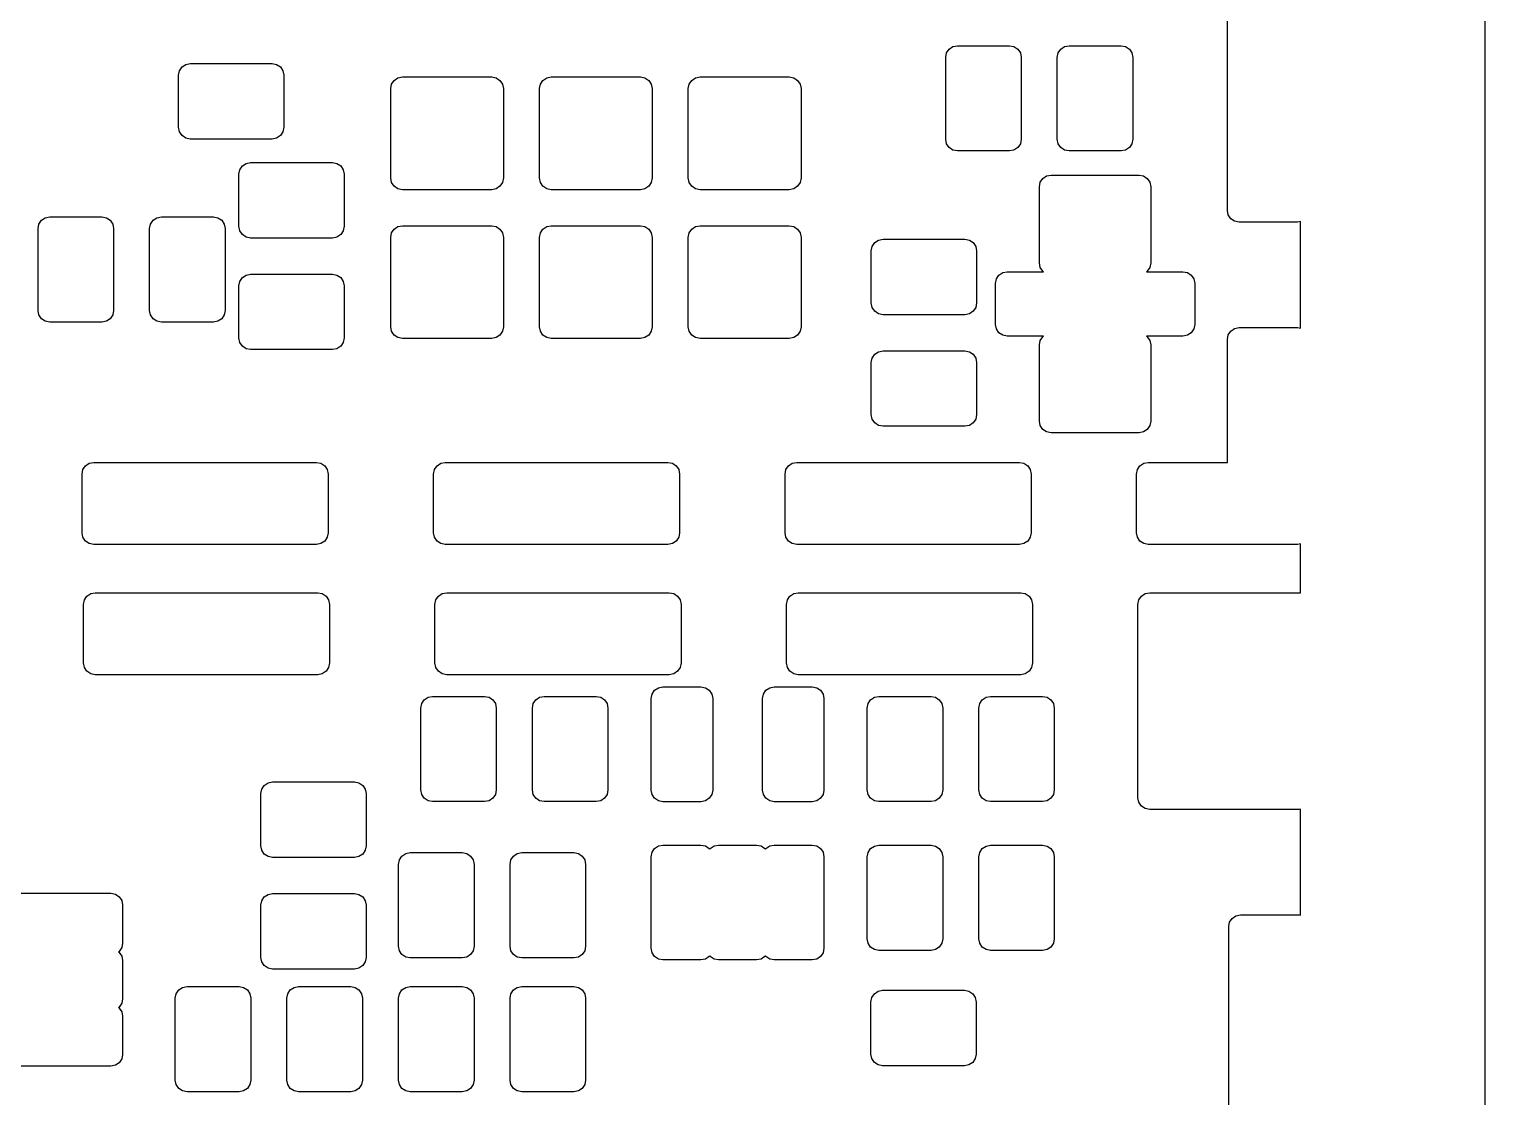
# Model space of a CAD drawing. Extents: x 0 to 2.92, y -0.01 to 4.33.
# Drawn here: x 0.524 to 1.502, y 1.45 to 2.167 of the extents above; entities that cross this region are included whole.
import ezdxf

# ---------------------------------------------------------------- set-up
doc = ezdxf.new("R2010")
doc.units = 0
doc.header["$MEASUREMENT"] = 0
doc.layers.add('BLACK', color=7, linetype='CONTINUOUS')

msp = doc.modelspace()

# ---------------------------------------------------------------- linework, layer by layer
at = {"layer": 'BLACK', "linetype": 'CONTINUOUS'}
for p, q in [((1.50197, 4.33091), (1.50197, -0.009094)), ((1.3289, 2.04555), (1.3289, 2.19516)), ((1.14023, 2.15142), (1.14193, 2.15397)), ((1.14193, 2.15397), (1.14449, 2.15568)), ((1.14449, 2.15568), (1.1475, 2.15628)), ((1.1475, 2.15628), (1.1825, 2.15628)), ((1.1825, 2.15628), (1.18551, 2.15568)), ((1.18551, 2.15568), (1.18807, 2.15397)), ((1.18807, 2.15397), (1.18977, 2.15142)), ((1.21523, 2.15142), (1.21693, 2.15397)), ((1.21693, 2.15397), (1.21949, 2.15568)), ((1.21949, 2.15568), (1.2225, 2.15628)), ((1.2225, 2.15628), (1.2575, 2.15628)), ((1.2575, 2.15628), (1.26051, 2.15568)), ((1.26051, 2.15568), (1.26307, 2.15397)), ((1.26307, 2.15397), (1.26477, 2.15142)), ((0.626381, 2.14199), (0.628936, 2.14369)), ((0.628936, 2.14369), (0.631949, 2.14429)), ((0.631949, 2.14429), (0.686949, 2.14429)), ((0.686949, 2.14429), (0.689962, 2.14369)), ((0.689962, 2.14369), (0.692517, 2.14199)), ((1.13963, 2.14841), (1.14023, 2.15142)), ((1.13963, 2.09341), (1.13963, 2.14841)), ((1.18977, 2.15142), (1.19037, 2.14841)), ((1.19037, 2.14841), (1.19037, 2.09341)), ((1.21463, 2.14841), (1.21523, 2.15142)), ((1.21463, 2.09341), (1.21463, 2.14841)), ((1.26477, 2.15142), (1.26537, 2.14841)), ((1.26537, 2.14841), (1.26537, 2.09341)), ((0.624075, 2.13642), (0.624674, 2.13943)), ((0.624075, 2.10142), (0.624075, 2.13642)), ((0.624674, 2.13943), (0.626381, 2.14199)), ((0.692517, 2.14199), (0.694223, 2.13943)), ((0.694223, 2.13943), (0.694823, 2.13642)), ((0.694823, 2.13642), (0.694823, 2.10142)), ((0.767225, 2.13042), (0.768932, 2.13297)), ((0.768932, 2.13297), (0.771487, 2.13468)), ((0.771487, 2.13468), (0.7745, 2.13528)), ((0.7745, 2.13528), (0.8345, 2.13528)), ((0.8345, 2.13528), (0.837513, 2.13468)), ((0.837513, 2.13468), (0.840068, 2.13297)), ((0.840068, 2.13297), (0.841775, 2.13042)), ((0.867225, 2.13042), (0.868932, 2.13297)), ((0.868932, 2.13297), (0.871487, 2.13468)), ((0.871487, 2.13468), (0.8745, 2.13528)), ((0.8745, 2.13528), (0.9345, 2.13528)), ((0.9345, 2.13528), (0.937513, 2.13468)), ((0.937513, 2.13468), (0.940068, 2.13297)), ((0.940068, 2.13297), (0.941775, 2.13042)), ((0.967225, 2.13042), (0.968932, 2.13297)), ((0.968932, 2.13297), (0.971487, 2.13468)), ((0.971487, 2.13468), (0.9745, 2.13528)), ((0.9745, 2.13528), (1.0345, 2.13528)), ((1.0345, 2.13528), (1.03751, 2.13468)), ((1.03751, 2.13468), (1.04007, 2.13297)), ((1.04007, 2.13297), (1.04177, 2.13042)), ((0.766626, 2.12741), (0.767225, 2.13042)), ((0.766626, 2.06741), (0.766626, 2.12741)), ((0.841775, 2.13042), (0.842374, 2.12741)), ((0.842374, 2.12741), (0.842374, 2.06741)), ((0.866626, 2.12741), (0.867225, 2.13042)), ((0.866626, 2.06741), (0.866626, 2.12741)), ((0.941775, 2.13042), (0.942374, 2.12741)), ((0.942374, 2.12741), (0.942374, 2.06741)), ((0.966626, 2.12741), (0.967225, 2.13042)), ((0.966626, 2.06741), (0.966626, 2.12741)), ((1.04177, 2.13042), (1.04237, 2.12741)), ((1.04237, 2.12741), (1.04237, 2.06741)), ((0.624674, 2.0984), (0.624075, 2.10142)), ((0.626381, 2.09585), (0.624674, 2.0984)), ((0.628936, 2.09414), (0.626381, 2.09585)), ((0.631949, 2.09354), (0.628936, 2.09414)), ((0.689962, 2.09414), (0.686949, 2.09354)), ((0.692517, 2.09585), (0.689962, 2.09414)), ((0.694223, 2.0984), (0.692517, 2.09585)), ((0.694823, 2.10142), (0.694223, 2.0984)), ((0.686949, 2.09354), (0.631949, 2.09354)), ((1.14023, 2.09039), (1.13963, 2.09341)), ((1.14193, 2.08784), (1.14023, 2.09039)), ((1.14449, 2.08613), (1.14193, 2.08784)), ((1.1475, 2.08553), (1.14449, 2.08613)), ((1.1825, 2.08553), (1.1475, 2.08553)), ((1.18551, 2.08613), (1.1825, 2.08553)), ((1.18807, 2.08784), (1.18551, 2.08613)), ((1.18977, 2.09039), (1.18807, 2.08784)), ((1.19037, 2.09341), (1.18977, 2.09039)), ((1.21523, 2.09039), (1.21463, 2.09341)), ((1.21693, 2.08784), (1.21523, 2.09039)), ((1.21949, 2.08613), (1.21693, 2.08784)), ((1.2225, 2.08553), (1.21949, 2.08613)), ((1.2575, 2.08553), (1.2225, 2.08553)), ((1.26051, 2.08613), (1.2575, 2.08553)), ((1.26307, 2.08784), (1.26051, 2.08613)), ((1.26477, 2.09039), (1.26307, 2.08784)), ((1.26537, 2.09341), (1.26477, 2.09039)), ((0.665225, 2.07292), (0.666932, 2.07547)), ((0.666932, 2.07547), (0.669487, 2.07718)), ((0.669487, 2.07718), (0.6725, 2.07778)), ((0.6725, 2.07778), (0.7275, 2.07778)), ((0.7275, 2.07778), (0.730513, 2.07718)), ((0.730513, 2.07718), (0.733068, 2.07547)), ((0.733068, 2.07547), (0.734775, 2.07292)), ((0.664626, 2.06991), (0.665225, 2.07292)), ((0.664626, 2.03491), (0.664626, 2.06991)), ((0.734775, 2.07292), (0.735374, 2.06991)), ((0.735374, 2.06991), (0.735374, 2.03491)), ((0.767225, 2.06439), (0.766626, 2.06741)), ((0.768932, 2.06184), (0.767225, 2.06439)), ((0.841775, 2.06439), (0.840068, 2.06184)), ((0.842374, 2.06741), (0.841775, 2.06439)), ((0.867225, 2.06439), (0.866626, 2.06741)), ((0.868932, 2.06184), (0.867225, 2.06439)), ((0.941775, 2.06439), (0.940068, 2.06184)), ((0.942374, 2.06741), (0.941775, 2.06439)), ((0.967225, 2.06439), (0.966626, 2.06741)), ((0.968932, 2.06184), (0.967225, 2.06439)), ((1.04177, 2.06439), (1.04007, 2.06184)), ((1.04237, 2.06741), (1.04177, 2.06439)), ((1.2026, 2.0615), (1.2032, 2.06451)), ((1.2032, 2.06451), (1.2049, 2.06706)), ((1.2049, 2.06706), (1.20746, 2.06877)), ((1.20746, 2.06877), (1.21047, 2.06937)), ((1.21047, 2.06937), (1.26953, 2.06937)), ((1.26953, 2.06937), (1.27254, 2.06877)), ((1.27254, 2.06877), (1.2751, 2.06706)), ((1.2751, 2.06706), (1.2768, 2.06451)), ((1.2768, 2.06451), (1.2774, 2.0615)), ((0.771487, 2.06013), (0.768932, 2.06184)), ((0.7745, 2.05953), (0.771487, 2.06013)), ((0.8345, 2.05953), (0.7745, 2.05953)), ((0.837513, 2.06013), (0.8345, 2.05953)), ((0.840068, 2.06184), (0.837513, 2.06013)), ((0.871487, 2.06013), (0.868932, 2.06184)), ((0.8745, 2.05953), (0.871487, 2.06013)), ((0.9345, 2.05953), (0.8745, 2.05953)), ((0.937513, 2.06013), (0.9345, 2.05953)), ((0.940068, 2.06184), (0.937513, 2.06013)), ((0.971487, 2.06013), (0.968932, 2.06184)), ((0.9745, 2.05953), (0.971487, 2.06013)), ((1.0345, 2.05953), (0.9745, 2.05953)), ((1.03751, 2.06013), (1.0345, 2.05953)), ((1.04007, 2.06184), (1.03751, 2.06013)), ((1.2026, 2.01031), (1.2026, 2.0615)), ((1.2774, 2.0615), (1.2774, 2.01031)), ((1.3295, 2.04254), (1.3289, 2.04555)), ((0.529626, 2.03341), (0.530225, 2.03642)), ((0.530225, 2.03642), (0.531932, 2.03897)), ((0.531932, 2.03897), (0.534487, 2.04068)), ((0.534487, 2.04068), (0.5375, 2.04128)), ((0.5375, 2.04128), (0.5725, 2.04128)), ((0.5725, 2.04128), (0.575513, 2.04068)), ((0.575513, 2.04068), (0.578068, 2.03897)), ((0.578068, 2.03897), (0.579775, 2.03642)), ((0.579775, 2.03642), (0.580374, 2.03341)), ((0.604626, 2.03341), (0.605225, 2.03642)), ((0.605225, 2.03642), (0.606932, 2.03897)), ((0.606932, 2.03897), (0.609487, 2.04068)), ((0.609487, 2.04068), (0.6125, 2.04128)), ((0.6125, 2.04128), (0.6475, 2.04128)), ((0.6475, 2.04128), (0.650513, 2.04068)), ((0.650513, 2.04068), (0.653068, 2.03897)), ((0.653068, 2.03897), (0.654775, 2.03642)), ((0.654775, 2.03642), (0.655374, 2.03341)), ((0.771487, 2.03468), (0.7745, 2.03528)), ((0.7745, 2.03528), (0.8345, 2.03528)), ((0.8345, 2.03528), (0.837513, 2.03468)), ((0.871487, 2.03468), (0.8745, 2.03528)), ((0.8745, 2.03528), (0.9345, 2.03528)), ((0.9345, 2.03528), (0.937513, 2.03468)), ((0.971487, 2.03468), (0.9745, 2.03528)), ((0.9745, 2.03528), (1.0345, 2.03528)), ((1.0345, 2.03528), (1.03751, 2.03468)), ((1.3312, 2.03998), (1.3295, 2.04254)), ((1.33376, 2.03828), (1.3312, 2.03998)), ((1.33677, 2.03768), (1.33376, 2.03828)), ((1.37614, 2.03768), (1.33677, 2.03768)), ((1.37803, 2.03805), (1.37614, 2.03768)), ((1.37803, 1.96644), (1.37803, 2.03805)), ((0.529626, 1.97841), (0.529626, 2.03341)), ((0.580374, 2.03341), (0.580374, 1.97841)), ((0.604626, 1.97841), (0.604626, 2.03341)), ((0.655374, 2.03341), (0.655374, 1.97841)), ((0.665225, 2.03189), (0.664626, 2.03491)), ((0.666932, 2.02934), (0.665225, 2.03189)), ((0.669487, 2.02763), (0.666932, 2.02934)), ((0.6725, 2.02703), (0.669487, 2.02763)), ((0.7275, 2.02703), (0.6725, 2.02703)), ((0.730513, 2.02763), (0.7275, 2.02703)), ((0.733068, 2.02934), (0.730513, 2.02763)), ((0.734775, 2.03189), (0.733068, 2.02934)), ((0.735374, 2.03491), (0.734775, 2.03189)), ((0.766626, 2.02741), (0.767225, 2.03042)), ((0.766626, 1.96741), (0.766626, 2.02741)), ((0.767225, 2.03042), (0.768932, 2.03297)), ((0.768932, 2.03297), (0.771487, 2.03468)), ((0.837513, 2.03468), (0.840068, 2.03297)), ((0.840068, 2.03297), (0.841775, 2.03042)), ((0.841775, 2.03042), (0.842374, 2.02741)), ((0.842374, 2.02741), (0.842374, 1.96741)), ((0.866626, 2.02741), (0.867225, 2.03042)), ((0.866626, 1.96741), (0.866626, 2.02741)), ((0.867225, 2.03042), (0.868932, 2.03297)), ((0.868932, 2.03297), (0.871487, 2.03468)), ((0.937513, 2.03468), (0.940068, 2.03297)), ((0.940068, 2.03297), (0.941775, 2.03042)), ((0.941775, 2.03042), (0.942374, 2.02741)), ((0.942374, 2.02741), (0.942374, 1.96741)), ((0.966626, 2.02741), (0.967225, 2.03042)), ((0.966626, 1.96741), (0.966626, 2.02741)), ((0.967225, 2.03042), (0.968932, 2.03297)), ((0.968932, 2.03297), (0.971487, 2.03468)), ((1.03751, 2.03468), (1.04007, 2.03297)), ((1.04007, 2.03297), (1.04177, 2.03042)), ((1.04177, 2.03042), (1.04237, 2.02741)), ((1.04237, 2.02741), (1.04237, 1.96741)), ((1.09193, 2.02397), (1.09449, 2.02568)), ((1.09449, 2.02568), (1.0975, 2.02628)), ((1.0975, 2.02628), (1.1525, 2.02628)), ((1.1525, 2.02628), (1.15551, 2.02568)), ((1.15551, 2.02568), (1.15807, 2.02397)), ((1.08963, 2.01841), (1.09023, 2.02142)), ((1.08963, 1.98341), (1.08963, 2.01841)), ((1.09023, 2.02142), (1.09193, 2.02397)), ((1.15807, 2.02397), (1.15977, 2.02142)), ((1.15977, 2.02142), (1.16037, 2.01841)), ((1.16037, 2.01841), (1.16037, 1.98341)), ((1.2032, 2.0073), (1.2026, 2.01031)), ((1.2049, 2.00475), (1.2032, 2.0073)), ((1.2768, 2.0073), (1.2751, 2.00475)), ((1.2774, 2.01031), (1.2768, 2.0073)), ((0.664626, 1.99491), (0.665225, 1.99792)), ((0.665225, 1.99792), (0.666932, 2.00047)), ((0.666932, 2.00047), (0.669487, 2.00218)), ((0.669487, 2.00218), (0.6725, 2.00278)), ((0.6725, 2.00278), (0.7275, 2.00278)), ((0.7275, 2.00278), (0.730513, 2.00218)), ((0.730513, 2.00218), (0.733068, 2.00047)), ((0.733068, 2.00047), (0.734775, 1.99792)), ((0.734775, 1.99792), (0.735374, 1.99491)), ((1.17307, 1.99654), (1.17367, 1.99955)), ((1.17307, 1.96898), (1.17307, 1.99654)), ((1.17367, 1.99955), (1.17538, 2.0021)), ((1.17538, 2.0021), (1.17793, 2.00381)), ((1.17793, 2.00381), (1.18094, 2.00441)), ((1.18094, 2.00441), (1.20541, 2.00441)), ((1.20541, 2.00441), (1.2049, 2.00475)), ((1.2751, 2.00475), (1.27459, 2.00441)), ((1.27459, 2.00441), (1.29906, 2.00441)), ((1.29906, 2.00441), (1.30207, 2.00381)), ((1.30207, 2.00381), (1.30462, 2.0021)), ((1.30462, 2.0021), (1.30633, 1.99955)), ((1.30633, 1.99955), (1.30693, 1.99654)), ((1.30693, 1.99654), (1.30693, 1.96898)), ((0.664626, 1.95991), (0.664626, 1.99491)), ((0.735374, 1.99491), (0.735374, 1.95991)), ((0.530225, 1.97539), (0.529626, 1.97841)), ((0.580374, 1.97841), (0.579775, 1.97539)), ((0.605225, 1.97539), (0.604626, 1.97841)), ((0.655374, 1.97841), (0.654775, 1.97539)), ((1.09023, 1.98039), (1.08963, 1.98341)), ((1.09193, 1.97784), (1.09023, 1.98039)), ((1.09449, 1.97613), (1.09193, 1.97784)), ((1.15807, 1.97784), (1.15551, 1.97613)), ((1.15977, 1.98039), (1.15807, 1.97784)), ((1.16037, 1.98341), (1.15977, 1.98039)), ((0.531932, 1.97284), (0.530225, 1.97539)), ((0.534487, 1.97113), (0.531932, 1.97284)), ((0.5375, 1.97053), (0.534487, 1.97113)), ((0.5725, 1.97053), (0.5375, 1.97053)), ((0.575513, 1.97113), (0.5725, 1.97053)), ((0.578068, 1.97284), (0.575513, 1.97113)), ((0.579775, 1.97539), (0.578068, 1.97284)), ((0.606932, 1.97284), (0.605225, 1.97539)), ((0.609487, 1.97113), (0.606932, 1.97284)), ((0.6125, 1.97053), (0.609487, 1.97113)), ((0.6475, 1.97053), (0.6125, 1.97053)), ((0.650513, 1.97113), (0.6475, 1.97053)), ((0.653068, 1.97284), (0.650513, 1.97113)), ((0.654775, 1.97539), (0.653068, 1.97284)), ((0.767225, 1.96439), (0.766626, 1.96741)), ((0.842374, 1.96741), (0.841775, 1.96439)), ((0.867225, 1.96439), (0.866626, 1.96741)), ((0.942374, 1.96741), (0.941775, 1.96439)), ((0.967225, 1.96439), (0.966626, 1.96741)), ((1.04237, 1.96741), (1.04177, 1.96439)), ((1.0975, 1.97553), (1.09449, 1.97613)), ((1.1525, 1.97553), (1.0975, 1.97553)), ((1.15551, 1.97613), (1.1525, 1.97553)), ((1.17367, 1.96596), (1.17307, 1.96898)), ((1.30693, 1.96898), (1.30633, 1.96596)), ((1.33376, 1.96621), (1.33677, 1.96681)), ((1.33677, 1.96681), (1.37614, 1.96681)), ((1.37614, 1.96681), (1.37803, 1.96644)), ((0.665225, 1.95689), (0.664626, 1.95991)), ((0.666932, 1.95434), (0.665225, 1.95689)), ((0.734775, 1.95689), (0.733068, 1.95434)), ((0.735374, 1.95991), (0.734775, 1.95689)), ((0.768932, 1.96184), (0.767225, 1.96439)), ((0.771487, 1.96013), (0.768932, 1.96184)), ((0.7745, 1.95953), (0.771487, 1.96013)), ((0.8345, 1.95953), (0.7745, 1.95953)), ((0.837513, 1.96013), (0.8345, 1.95953)), ((0.840068, 1.96184), (0.837513, 1.96013)), ((0.841775, 1.96439), (0.840068, 1.96184)), ((0.868932, 1.96184), (0.867225, 1.96439)), ((0.871487, 1.96013), (0.868932, 1.96184)), ((0.8745, 1.95953), (0.871487, 1.96013)), ((0.9345, 1.95953), (0.8745, 1.95953)), ((0.937513, 1.96013), (0.9345, 1.95953)), ((0.940068, 1.96184), (0.937513, 1.96013)), ((0.941775, 1.96439), (0.940068, 1.96184)), ((0.968932, 1.96184), (0.967225, 1.96439)), ((0.971487, 1.96013), (0.968932, 1.96184)), ((0.9745, 1.95953), (0.971487, 1.96013)), ((1.0345, 1.95953), (0.9745, 1.95953)), ((1.03751, 1.96013), (1.0345, 1.95953)), ((1.04007, 1.96184), (1.03751, 1.96013)), ((1.04177, 1.96439), (1.04007, 1.96184)), ((1.17538, 1.96341), (1.17367, 1.96596)), ((1.17793, 1.9617), (1.17538, 1.96341)), ((1.18094, 1.9611), (1.17793, 1.9617)), ((1.20541, 1.9611), (1.18094, 1.9611)), ((1.2026, 1.9552), (1.2032, 1.95821)), ((1.2032, 1.95821), (1.2049, 1.96076)), ((1.2049, 1.96076), (1.20541, 1.9611)), ((1.29906, 1.9611), (1.27459, 1.9611)), ((1.27459, 1.9611), (1.2751, 1.96076)), ((1.2751, 1.96076), (1.2768, 1.95821)), ((1.2768, 1.95821), (1.2774, 1.9552)), ((1.30207, 1.9617), (1.29906, 1.9611)), ((1.30462, 1.96341), (1.30207, 1.9617)), ((1.30633, 1.96596), (1.30462, 1.96341)), ((1.3289, 1.95894), (1.3295, 1.96195)), ((1.3289, 1.87626), (1.3289, 1.95894)), ((1.3295, 1.96195), (1.3312, 1.9645)), ((1.3312, 1.9645), (1.33376, 1.96621)), ((0.669487, 1.95263), (0.666932, 1.95434)), ((0.6725, 1.95203), (0.669487, 1.95263)), ((0.7275, 1.95203), (0.6725, 1.95203)), ((0.730513, 1.95263), (0.7275, 1.95203)), ((0.733068, 1.95434), (0.730513, 1.95263)), ((1.09023, 1.94642), (1.09193, 1.94897)), ((1.09193, 1.94897), (1.09449, 1.95068)), ((1.09449, 1.95068), (1.0975, 1.95128)), ((1.0975, 1.95128), (1.1525, 1.95128)), ((1.1525, 1.95128), (1.15551, 1.95068)), ((1.15551, 1.95068), (1.15807, 1.94897)), ((1.15807, 1.94897), (1.15977, 1.94642)), ((1.2026, 1.90402), (1.2026, 1.9552)), ((1.2774, 1.9552), (1.2774, 1.90402)), ((1.08963, 1.94341), (1.09023, 1.94642)), ((1.08963, 1.90841), (1.08963, 1.94341)), ((1.15977, 1.94642), (1.16037, 1.94341)), ((1.16037, 1.94341), (1.16037, 1.90841)), ((1.09023, 1.90539), (1.08963, 1.90841)), ((1.16037, 1.90841), (1.15977, 1.90539)), ((1.09193, 1.90284), (1.09023, 1.90539)), ((1.09449, 1.90113), (1.09193, 1.90284)), ((1.0975, 1.90053), (1.09449, 1.90113)), ((1.1525, 1.90053), (1.0975, 1.90053)), ((1.15551, 1.90113), (1.1525, 1.90053)), ((1.15807, 1.90284), (1.15551, 1.90113)), ((1.15977, 1.90539), (1.15807, 1.90284)), ((1.2032, 1.901), (1.2026, 1.90402)), ((1.2049, 1.89845), (1.2032, 1.901)), ((1.20746, 1.89674), (1.2049, 1.89845)), ((1.2751, 1.89845), (1.27254, 1.89674)), ((1.2768, 1.901), (1.2751, 1.89845)), ((1.2774, 1.90402), (1.2768, 1.901)), ((1.21047, 1.89614), (1.20746, 1.89674)), ((1.26953, 1.89614), (1.21047, 1.89614)), ((1.27254, 1.89674), (1.26953, 1.89614)), ((0.559213, 1.86839), (0.559812, 1.8714)), ((0.559812, 1.8714), (0.561519, 1.87395)), ((0.561519, 1.87395), (0.564073, 1.87566)), ((0.564073, 1.87566), (0.567087, 1.87626)), ((0.567087, 1.87626), (0.716693, 1.87626)), ((0.716693, 1.87626), (0.719706, 1.87566)), ((0.719706, 1.87566), (0.722261, 1.87395)), ((0.722261, 1.87395), (0.723968, 1.8714)), ((0.723968, 1.8714), (0.724567, 1.86839)), ((0.795433, 1.86839), (0.796032, 1.8714)), ((0.796032, 1.8714), (0.797739, 1.87395)), ((0.797739, 1.87395), (0.800294, 1.87566)), ((0.800294, 1.87566), (0.803307, 1.87626)), ((0.803307, 1.87626), (0.952913, 1.87626)), ((0.952913, 1.87626), (0.955927, 1.87566)), ((0.955927, 1.87566), (0.958481, 1.87395)), ((0.958481, 1.87395), (0.960188, 1.8714)), ((0.960188, 1.8714), (0.960787, 1.86839)), ((1.03165, 1.86839), (1.03225, 1.8714)), ((1.03225, 1.8714), (1.03396, 1.87395)), ((1.03396, 1.87395), (1.03651, 1.87566)), ((1.03651, 1.87566), (1.03953, 1.87626)), ((1.03953, 1.87626), (1.18913, 1.87626)), ((1.18913, 1.87626), (1.19215, 1.87566)), ((1.19215, 1.87566), (1.1947, 1.87395)), ((1.1947, 1.87395), (1.19641, 1.8714)), ((1.19641, 1.8714), (1.19701, 1.86839)), ((1.26787, 1.86839), (1.26847, 1.8714)), ((1.26847, 1.8714), (1.27018, 1.87395)), ((1.27018, 1.87395), (1.27273, 1.87566)), ((1.27273, 1.87566), (1.27575, 1.87626)), ((1.27575, 1.87626), (1.3289, 1.87626)), ((0.559213, 1.82902), (0.559213, 1.86839)), ((0.724567, 1.86839), (0.724567, 1.82902)), ((0.795433, 1.82902), (0.795433, 1.86839)), ((0.960787, 1.86839), (0.960787, 1.82902)), ((1.03165, 1.82902), (1.03165, 1.86839)), ((1.19701, 1.86839), (1.19701, 1.82902)), ((1.26787, 1.82902), (1.26787, 1.86839)), ((0.559812, 1.826), (0.559213, 1.82902)), ((0.561519, 1.82345), (0.559812, 1.826)), ((0.564073, 1.82174), (0.561519, 1.82345)), ((0.567087, 1.82114), (0.564073, 1.82174)), ((0.716693, 1.82114), (0.567087, 1.82114)), ((0.719706, 1.82174), (0.716693, 1.82114)), ((0.722261, 1.82345), (0.719706, 1.82174)), ((0.723968, 1.826), (0.722261, 1.82345)), ((0.724567, 1.82902), (0.723968, 1.826)), ((0.796032, 1.826), (0.795433, 1.82902)), ((0.797739, 1.82345), (0.796032, 1.826)), ((0.800294, 1.82174), (0.797739, 1.82345)), ((0.803307, 1.82114), (0.800294, 1.82174)), ((0.952913, 1.82114), (0.803307, 1.82114)), ((0.955927, 1.82174), (0.952913, 1.82114)), ((0.958481, 1.82345), (0.955927, 1.82174)), ((0.960188, 1.826), (0.958481, 1.82345)), ((0.960787, 1.82902), (0.960188, 1.826)), ((1.03225, 1.826), (1.03165, 1.82902)), ((1.03396, 1.82345), (1.03225, 1.826)), ((1.03651, 1.82174), (1.03396, 1.82345)), ((1.03953, 1.82114), (1.03651, 1.82174)), ((1.18913, 1.82114), (1.03953, 1.82114)), ((1.19215, 1.82174), (1.18913, 1.82114)), ((1.1947, 1.82345), (1.19215, 1.82174)), ((1.19641, 1.826), (1.1947, 1.82345)), ((1.19701, 1.82902), (1.19641, 1.826)), ((1.26847, 1.826), (1.26787, 1.82902)), ((1.27018, 1.82345), (1.26847, 1.826)), ((1.27273, 1.82174), (1.27018, 1.82345)), ((1.27575, 1.82114), (1.27273, 1.82174)), ((1.37614, 1.82114), (1.27575, 1.82114)), ((1.37803, 1.82152), (1.37614, 1.82114)), ((1.37803, 1.78855), (1.37803, 1.82152)), ((0.560157, 1.78087), (0.560757, 1.78388)), ((0.560157, 1.7415), (0.560157, 1.78087)), ((0.560757, 1.78388), (0.562464, 1.78643)), ((0.562464, 1.78643), (0.565018, 1.78814)), ((0.565018, 1.78814), (0.568031, 1.78874)), ((0.568031, 1.78874), (0.717638, 1.78874)), ((0.717638, 1.78874), (0.720651, 1.78814)), ((0.720651, 1.78814), (0.723206, 1.78643)), ((0.723206, 1.78643), (0.724912, 1.78388)), ((0.724912, 1.78388), (0.725512, 1.78087)), ((0.725512, 1.78087), (0.725512, 1.7415)), ((0.796378, 1.78087), (0.796977, 1.78388)), ((0.796378, 1.7415), (0.796378, 1.78087)), ((0.796977, 1.78388), (0.798684, 1.78643)), ((0.798684, 1.78643), (0.801239, 1.78814)), ((0.801239, 1.78814), (0.804252, 1.78874)), ((0.804252, 1.78874), (0.953858, 1.78874)), ((0.953858, 1.78874), (0.956872, 1.78814)), ((0.956872, 1.78814), (0.959426, 1.78643)), ((0.959426, 1.78643), (0.961133, 1.78388)), ((0.961133, 1.78388), (0.961732, 1.78087)), ((0.961732, 1.78087), (0.961732, 1.7415)), ((1.0326, 1.78087), (1.0332, 1.78388)), ((1.0326, 1.7415), (1.0326, 1.78087)), ((1.0332, 1.78388), (1.0349, 1.78643)), ((1.0349, 1.78643), (1.03746, 1.78814)), ((1.03746, 1.78814), (1.04047, 1.78874)), ((1.04047, 1.78874), (1.19008, 1.78874)), ((1.19008, 1.78874), (1.19309, 1.78814)), ((1.19309, 1.78814), (1.19565, 1.78643)), ((1.19565, 1.78643), (1.19735, 1.78388)), ((1.19735, 1.78388), (1.19795, 1.78087)), ((1.19795, 1.78087), (1.19795, 1.7415)), ((1.26882, 1.78087), (1.26942, 1.78388)), ((1.26882, 1.65094), (1.26882, 1.78087)), ((1.26942, 1.78388), (1.27113, 1.78643)), ((1.27113, 1.78643), (1.27368, 1.78814)), ((1.27368, 1.78814), (1.27669, 1.78874)), ((1.27669, 1.78874), (1.37709, 1.78874)), ((1.37709, 1.78874), (1.37803, 1.78855)), ((0.560757, 1.73848), (0.560157, 1.7415)), ((0.725512, 1.7415), (0.724912, 1.73848)), ((0.796977, 1.73848), (0.796378, 1.7415)), ((0.961732, 1.7415), (0.961133, 1.73848)), ((1.0332, 1.73848), (1.0326, 1.7415)), ((1.19795, 1.7415), (1.19735, 1.73848)), ((0.562464, 1.73593), (0.560757, 1.73848)), ((0.565018, 1.73422), (0.562464, 1.73593)), ((0.568031, 1.73362), (0.565018, 1.73422)), ((0.717638, 1.73362), (0.568031, 1.73362)), ((0.720651, 1.73422), (0.717638, 1.73362)), ((0.723206, 1.73593), (0.720651, 1.73422)), ((0.724912, 1.73848), (0.723206, 1.73593)), ((0.798684, 1.73593), (0.796977, 1.73848)), ((0.801239, 1.73422), (0.798684, 1.73593)), ((0.804252, 1.73362), (0.801239, 1.73422)), ((0.953858, 1.73362), (0.804252, 1.73362)), ((0.956872, 1.73422), (0.953858, 1.73362)), ((0.959426, 1.73593), (0.956872, 1.73422)), ((0.961133, 1.73848), (0.959426, 1.73593)), ((1.0349, 1.73593), (1.0332, 1.73848)), ((1.03746, 1.73422), (1.0349, 1.73593)), ((1.04047, 1.73362), (1.03746, 1.73422)), ((1.19008, 1.73362), (1.04047, 1.73362)), ((1.19309, 1.73422), (1.19008, 1.73362)), ((1.19565, 1.73593), (1.19309, 1.73422)), ((1.19735, 1.73848), (1.19565, 1.73593)), ((0.942265, 1.72058), (0.943972, 1.72313)), ((0.943972, 1.72313), (0.946526, 1.72484)), ((0.946526, 1.72484), (0.949539, 1.72544)), ((0.949539, 1.72544), (0.97513, 1.72544)), ((0.97513, 1.72544), (0.978143, 1.72484)), ((0.978143, 1.72484), (0.980698, 1.72313)), ((0.980698, 1.72313), (0.982405, 1.72058)), ((1.01707, 1.72058), (1.01877, 1.72313)), ((1.01877, 1.72313), (1.02133, 1.72484)), ((1.02133, 1.72484), (1.02434, 1.72544)), ((1.02434, 1.72544), (1.04993, 1.72544)), ((1.04993, 1.72544), (1.05295, 1.72484)), ((1.05295, 1.72484), (1.0555, 1.72313)), ((1.0555, 1.72313), (1.05721, 1.72058)), ((0.786862, 1.7112), (0.787462, 1.71422)), ((0.787462, 1.71422), (0.789168, 1.71677)), ((0.789168, 1.71677), (0.791723, 1.71848)), ((0.791723, 1.71848), (0.794736, 1.71908)), ((0.794736, 1.71908), (0.829736, 1.71908)), ((0.829736, 1.71908), (0.832749, 1.71848)), ((0.832749, 1.71848), (0.835304, 1.71677)), ((0.835304, 1.71677), (0.837011, 1.71422)), ((0.837011, 1.71422), (0.83761, 1.7112)), ((0.861862, 1.7112), (0.862462, 1.71422)), ((0.862462, 1.71422), (0.864168, 1.71677)), ((0.864168, 1.71677), (0.866723, 1.71848)), ((0.866723, 1.71848), (0.869736, 1.71908)), ((0.869736, 1.71908), (0.904736, 1.71908)), ((0.904736, 1.71908), (0.907749, 1.71848)), ((0.907749, 1.71848), (0.910304, 1.71677)), ((0.910304, 1.71677), (0.912011, 1.71422)), ((0.912011, 1.71422), (0.91261, 1.7112)), ((0.941665, 1.71756), (0.942265, 1.72058)), ((0.941665, 1.65615), (0.941665, 1.71756)), ((0.982405, 1.72058), (0.983004, 1.71756)), ((0.983004, 1.71756), (0.983004, 1.65615)), ((1.01647, 1.71756), (1.01707, 1.72058)), ((1.01647, 1.65615), (1.01647, 1.71756)), ((1.05721, 1.72058), (1.05781, 1.71756)), ((1.05781, 1.71756), (1.05781, 1.65615)), ((1.08686, 1.7112), (1.08746, 1.71422)), ((1.08746, 1.71422), (1.08917, 1.71677)), ((1.08917, 1.71677), (1.09172, 1.71848)), ((1.09172, 1.71848), (1.09474, 1.71908)), ((1.09474, 1.71908), (1.12974, 1.71908)), ((1.12974, 1.71908), (1.13275, 1.71848)), ((1.13275, 1.71848), (1.1353, 1.71677)), ((1.1353, 1.71677), (1.13701, 1.71422)), ((1.13701, 1.71422), (1.13761, 1.7112)), ((1.16186, 1.7112), (1.16246, 1.71422)), ((1.16246, 1.71422), (1.16417, 1.71677)), ((1.16417, 1.71677), (1.16672, 1.71848)), ((1.16672, 1.71848), (1.16974, 1.71908)), ((1.16974, 1.71908), (1.20474, 1.71908)), ((1.20474, 1.71908), (1.20775, 1.71848)), ((1.20775, 1.71848), (1.2103, 1.71677)), ((1.2103, 1.71677), (1.21201, 1.71422)), ((1.21201, 1.71422), (1.21261, 1.7112)), ((0.786862, 1.6562), (0.786862, 1.7112)), ((0.83761, 1.7112), (0.83761, 1.6562)), ((0.861862, 1.6562), (0.861862, 1.7112)), ((0.91261, 1.7112), (0.91261, 1.6562)), ((1.08686, 1.6562), (1.08686, 1.7112)), ((1.13761, 1.7112), (1.13761, 1.6562)), ((1.16186, 1.6562), (1.16186, 1.7112)), ((1.21261, 1.7112), (1.21261, 1.6562)), ((0.679362, 1.6537), (0.679962, 1.65672)), ((0.679362, 1.6187), (0.679362, 1.6537)), ((0.679962, 1.65672), (0.681668, 1.65927)), ((0.681668, 1.65927), (0.684223, 1.66098)), ((0.684223, 1.66098), (0.687236, 1.66158)), ((0.687236, 1.66158), (0.742236, 1.66158)), ((0.742236, 1.66158), (0.745249, 1.66098)), ((0.745249, 1.66098), (0.747804, 1.65927)), ((0.747804, 1.65927), (0.749511, 1.65672)), ((0.749511, 1.65672), (0.75011, 1.6537)), ((0.75011, 1.6537), (0.75011, 1.6187)), ((0.787462, 1.65319), (0.786862, 1.6562)), ((0.83761, 1.6562), (0.837011, 1.65319)), ((0.862462, 1.65319), (0.861862, 1.6562)), ((0.91261, 1.6562), (0.912011, 1.65319)), ((0.942265, 1.65313), (0.941665, 1.65615)), ((0.983004, 1.65615), (0.982405, 1.65313)), ((1.01707, 1.65313), (1.01647, 1.65615)), ((1.05781, 1.65615), (1.05721, 1.65313)), ((1.08746, 1.65319), (1.08686, 1.6562)), ((1.13761, 1.6562), (1.13701, 1.65319)), ((1.16246, 1.65319), (1.16186, 1.6562)), ((1.21261, 1.6562), (1.21201, 1.65319)), ((0.789168, 1.65064), (0.787462, 1.65319)), ((0.791723, 1.64893), (0.789168, 1.65064)), ((0.794736, 1.64833), (0.791723, 1.64893)), ((0.829736, 1.64833), (0.794736, 1.64833)), ((0.832749, 1.64893), (0.829736, 1.64833)), ((0.835304, 1.65064), (0.832749, 1.64893)), ((0.837011, 1.65319), (0.835304, 1.65064)), ((0.864168, 1.65064), (0.862462, 1.65319)), ((0.866723, 1.64893), (0.864168, 1.65064)), ((0.869736, 1.64833), (0.866723, 1.64893)), ((0.904736, 1.64833), (0.869736, 1.64833)), ((0.907749, 1.64893), (0.904736, 1.64833)), ((0.910304, 1.65064), (0.907749, 1.64893)), ((0.912011, 1.65319), (0.910304, 1.65064)), ((0.943972, 1.65058), (0.942265, 1.65313)), ((0.946526, 1.64887), (0.943972, 1.65058)), ((0.949539, 1.64827), (0.946526, 1.64887)), ((0.97513, 1.64827), (0.949539, 1.64827)), ((0.978143, 1.64887), (0.97513, 1.64827)), ((0.980698, 1.65058), (0.978143, 1.64887)), ((0.982405, 1.65313), (0.980698, 1.65058)), ((1.01877, 1.65058), (1.01707, 1.65313)), ((1.02133, 1.64887), (1.01877, 1.65058)), ((1.02434, 1.64827), (1.02133, 1.64887)), ((1.04993, 1.64827), (1.02434, 1.64827)), ((1.05295, 1.64887), (1.04993, 1.64827)), ((1.0555, 1.65058), (1.05295, 1.64887)), ((1.05721, 1.65313), (1.0555, 1.65058)), ((1.08917, 1.65064), (1.08746, 1.65319)), ((1.09172, 1.64893), (1.08917, 1.65064)), ((1.09474, 1.64833), (1.09172, 1.64893)), ((1.12974, 1.64833), (1.09474, 1.64833)), ((1.13275, 1.64893), (1.12974, 1.64833)), ((1.1353, 1.65064), (1.13275, 1.64893)), ((1.13701, 1.65319), (1.1353, 1.65064)), ((1.16417, 1.65064), (1.16246, 1.65319)), ((1.16672, 1.64893), (1.16417, 1.65064)), ((1.16974, 1.64833), (1.16672, 1.64893)), ((1.20474, 1.64833), (1.16974, 1.64833)), ((1.20775, 1.64893), (1.20474, 1.64833)), ((1.2103, 1.65064), (1.20775, 1.64893)), ((1.21201, 1.65319), (1.2103, 1.65064)), ((1.26942, 1.64793), (1.26882, 1.65094)), ((1.27113, 1.64538), (1.26942, 1.64793)), ((1.27368, 1.64367), (1.27113, 1.64538)), ((1.27669, 1.64307), (1.27368, 1.64367)), ((1.37709, 1.64307), (1.27669, 1.64307)), ((1.37803, 1.64326), (1.37709, 1.64307)), ((1.37803, 1.57202), (1.37803, 1.64326)), ((0.679962, 1.61569), (0.679362, 1.6187)), ((0.681668, 1.61314), (0.679962, 1.61569)), ((0.749511, 1.61569), (0.747804, 1.61314)), ((0.75011, 1.6187), (0.749511, 1.61569)), ((0.942265, 1.61428), (0.943972, 1.61683)), ((0.943972, 1.61683), (0.946526, 1.61854)), ((0.946526, 1.61854), (0.949539, 1.61914)), ((0.949539, 1.61914), (0.97513, 1.61914)), ((0.97513, 1.61914), (0.978143, 1.61854)), ((0.978143, 1.61854), (0.980698, 1.61683)), ((0.980698, 1.61683), (0.981035, 1.61633)), ((0.981035, 1.61633), (0.981373, 1.61683)), ((0.981373, 1.61683), (0.983928, 1.61854)), ((0.983928, 1.61854), (0.986941, 1.61914)), ((0.986941, 1.61914), (1.01253, 1.61914)), ((1.01253, 1.61914), (1.01554, 1.61854)), ((1.01554, 1.61854), (1.0181, 1.61683)), ((1.0181, 1.61683), (1.01844, 1.61633)), ((1.01844, 1.61633), (1.01877, 1.61683)), ((1.01877, 1.61683), (1.02133, 1.61854)), ((1.02133, 1.61854), (1.02434, 1.61914)), ((1.02434, 1.61914), (1.04993, 1.61914)), ((1.04993, 1.61914), (1.05295, 1.61854)), ((1.05295, 1.61854), (1.0555, 1.61683)), ((1.0555, 1.61683), (1.05721, 1.61428)), ((1.08746, 1.61422), (1.08917, 1.61677)), ((1.08917, 1.61677), (1.09172, 1.61848)), ((1.09172, 1.61848), (1.09474, 1.61908)), ((1.09474, 1.61908), (1.12974, 1.61908)), ((1.12974, 1.61908), (1.13275, 1.61848)), ((1.13275, 1.61848), (1.1353, 1.61677)), ((1.1353, 1.61677), (1.13701, 1.61422)), ((1.16246, 1.61422), (1.16417, 1.61677)), ((1.16417, 1.61677), (1.16672, 1.61848)), ((1.16672, 1.61848), (1.16974, 1.61908)), ((1.16974, 1.61908), (1.20474, 1.61908)), ((1.20474, 1.61908), (1.20775, 1.61848)), ((1.20775, 1.61848), (1.2103, 1.61677)), ((1.2103, 1.61677), (1.21201, 1.61422)), ((0.684223, 1.61143), (0.681668, 1.61314)), ((0.687236, 1.61083), (0.684223, 1.61143)), ((0.742236, 1.61083), (0.687236, 1.61083)), ((0.745249, 1.61143), (0.742236, 1.61083)), ((0.747804, 1.61314), (0.745249, 1.61143)), ((0.771862, 1.6062), (0.772462, 1.60922)), ((0.771862, 1.5512), (0.771862, 1.6062)), ((0.772462, 1.60922), (0.774168, 1.61177)), ((0.774168, 1.61177), (0.776723, 1.61348)), ((0.776723, 1.61348), (0.779736, 1.61408)), ((0.779736, 1.61408), (0.814736, 1.61408)), ((0.814736, 1.61408), (0.817749, 1.61348)), ((0.817749, 1.61348), (0.820304, 1.61177)), ((0.820304, 1.61177), (0.822011, 1.60922)), ((0.822011, 1.60922), (0.82261, 1.6062)), ((0.82261, 1.6062), (0.82261, 1.5512)), ((0.846862, 1.6062), (0.847462, 1.60922)), ((0.846862, 1.5512), (0.846862, 1.6062)), ((0.847462, 1.60922), (0.849168, 1.61177)), ((0.849168, 1.61177), (0.851723, 1.61348)), ((0.851723, 1.61348), (0.854736, 1.61408)), ((0.854736, 1.61408), (0.889736, 1.61408)), ((0.889736, 1.61408), (0.892749, 1.61348)), ((0.892749, 1.61348), (0.895304, 1.61177)), ((0.895304, 1.61177), (0.897011, 1.60922)), ((0.897011, 1.60922), (0.89761, 1.6062)), ((0.89761, 1.6062), (0.89761, 1.5512)), ((0.941665, 1.61126), (0.942265, 1.61428)), ((0.941665, 1.54985), (0.941665, 1.61126)), ((1.05721, 1.61428), (1.05781, 1.61126)), ((1.05781, 1.61126), (1.05781, 1.54985)), ((1.08686, 1.6112), (1.08746, 1.61422)), ((1.08686, 1.5562), (1.08686, 1.6112)), ((1.13701, 1.61422), (1.13761, 1.6112)), ((1.13761, 1.6112), (1.13761, 1.5562)), ((1.16186, 1.6112), (1.16246, 1.61422)), ((1.16186, 1.5562), (1.16186, 1.6112)), ((1.21201, 1.61422), (1.21261, 1.6112)), ((1.21261, 1.6112), (1.21261, 1.5562)), ((0.517177, 1.58678), (0.578594, 1.58678)), ((0.578594, 1.58678), (0.581608, 1.58618)), ((0.581608, 1.58618), (0.584162, 1.58447)), ((0.681668, 1.58427), (0.684223, 1.58598)), ((0.684223, 1.58598), (0.687236, 1.58658)), ((0.687236, 1.58658), (0.742236, 1.58658)), ((0.742236, 1.58658), (0.745249, 1.58598)), ((0.745249, 1.58598), (0.747804, 1.58427)), ((0.584162, 1.58447), (0.585869, 1.58191)), ((0.585869, 1.58191), (0.586469, 1.5789)), ((0.586469, 1.5789), (0.586469, 1.55331)), ((0.679362, 1.5787), (0.679962, 1.58172)), ((0.679362, 1.5437), (0.679362, 1.5787)), ((0.679962, 1.58172), (0.681668, 1.58427)), ((0.747804, 1.58427), (0.749511, 1.58172)), ((0.749511, 1.58172), (0.75011, 1.5787)), ((0.75011, 1.5787), (0.75011, 1.5437)), ((1.32984, 1.56433), (1.33044, 1.56734)), ((1.33044, 1.56734), (1.33215, 1.5699)), ((1.33215, 1.5699), (1.3347, 1.57161)), ((1.3347, 1.57161), (1.33772, 1.5722)), ((1.33772, 1.5722), (1.37709, 1.5722)), ((1.37709, 1.5722), (1.37803, 1.57202)), ((1.08746, 1.55319), (1.08686, 1.5562)), ((1.13761, 1.5562), (1.13701, 1.55319)), ((1.16246, 1.55319), (1.16186, 1.5562)), ((1.21261, 1.5562), (1.21201, 1.55319)), ((1.32984, 1.41472), (1.32984, 1.56433)), ((0.584162, 1.54774), (0.583657, 1.54741)), ((0.583657, 1.54741), (0.584162, 1.54707)), ((0.585869, 1.5503), (0.584162, 1.54774)), ((0.584162, 1.54707), (0.585869, 1.54451)), ((0.586469, 1.55331), (0.585869, 1.5503)), ((0.772462, 1.54819), (0.771862, 1.5512)), ((0.774168, 1.54564), (0.772462, 1.54819)), ((0.822011, 1.54819), (0.820304, 1.54564)), ((0.82261, 1.5512), (0.822011, 1.54819)), ((0.847462, 1.54819), (0.846862, 1.5512)), ((0.849168, 1.54564), (0.847462, 1.54819)), ((0.897011, 1.54819), (0.895304, 1.54564)), ((0.89761, 1.5512), (0.897011, 1.54819)), ((0.942265, 1.54683), (0.941665, 1.54985)), ((0.943972, 1.54428), (0.942265, 1.54683)), ((1.05721, 1.54683), (1.0555, 1.54428)), ((1.05781, 1.54985), (1.05721, 1.54683)), ((1.08917, 1.55064), (1.08746, 1.55319)), ((1.09172, 1.54893), (1.08917, 1.55064)), ((1.09474, 1.54833), (1.09172, 1.54893)), ((1.12974, 1.54833), (1.09474, 1.54833)), ((1.13275, 1.54893), (1.12974, 1.54833)), ((1.1353, 1.55064), (1.13275, 1.54893)), ((1.13701, 1.55319), (1.1353, 1.55064)), ((1.16417, 1.55064), (1.16246, 1.55319)), ((1.16672, 1.54893), (1.16417, 1.55064)), ((1.16974, 1.54833), (1.16672, 1.54893)), ((1.20474, 1.54833), (1.16974, 1.54833)), ((1.20775, 1.54893), (1.20474, 1.54833)), ((1.2103, 1.55064), (1.20775, 1.54893)), ((1.21201, 1.55319), (1.2103, 1.55064)), ((0.585869, 1.54451), (0.586469, 1.5415)), ((0.586469, 1.5415), (0.586469, 1.51591)), ((0.679962, 1.54069), (0.679362, 1.5437)), ((0.681668, 1.53814), (0.679962, 1.54069)), ((0.684223, 1.53643), (0.681668, 1.53814)), ((0.687236, 1.53583), (0.684223, 1.53643)), ((0.745249, 1.53643), (0.742236, 1.53583)), ((0.747804, 1.53814), (0.745249, 1.53643)), ((0.749511, 1.54069), (0.747804, 1.53814)), ((0.75011, 1.5437), (0.749511, 1.54069)), ((0.776723, 1.54393), (0.774168, 1.54564)), ((0.779736, 1.54333), (0.776723, 1.54393)), ((0.814736, 1.54333), (0.779736, 1.54333)), ((0.817749, 1.54393), (0.814736, 1.54333)), ((0.820304, 1.54564), (0.817749, 1.54393)), ((0.851723, 1.54393), (0.849168, 1.54564)), ((0.854736, 1.54333), (0.851723, 1.54393)), ((0.889736, 1.54333), (0.854736, 1.54333)), ((0.892749, 1.54393), (0.889736, 1.54333)), ((0.895304, 1.54564), (0.892749, 1.54393)), ((0.946526, 1.54257), (0.943972, 1.54428)), ((0.949539, 1.54197), (0.946526, 1.54257)), ((0.97513, 1.54197), (0.949539, 1.54197)), ((0.978143, 1.54257), (0.97513, 1.54197)), ((0.980698, 1.54428), (0.978143, 1.54257)), ((0.981035, 1.54478), (0.980698, 1.54428)), ((0.981373, 1.54428), (0.981035, 1.54478)), ((0.983928, 1.54257), (0.981373, 1.54428)), ((0.986941, 1.54197), (0.983928, 1.54257)), ((1.01253, 1.54197), (0.986941, 1.54197)), ((1.01554, 1.54257), (1.01253, 1.54197)), ((1.0181, 1.54428), (1.01554, 1.54257)), ((1.01844, 1.54478), (1.0181, 1.54428)), ((1.01877, 1.54428), (1.01844, 1.54478)), ((1.02133, 1.54257), (1.01877, 1.54428)), ((1.02434, 1.54197), (1.02133, 1.54257)), ((1.04993, 1.54197), (1.02434, 1.54197)), ((1.05295, 1.54257), (1.04993, 1.54197)), ((1.0555, 1.54428), (1.05295, 1.54257)), ((0.742236, 1.53583), (0.687236, 1.53583)), ((0.621862, 1.5162), (0.622462, 1.51922)), ((0.622462, 1.51922), (0.624168, 1.52177)), ((0.624168, 1.52177), (0.626723, 1.52348)), ((0.626723, 1.52348), (0.629736, 1.52408)), ((0.629736, 1.52408), (0.664736, 1.52408)), ((0.664736, 1.52408), (0.667749, 1.52348)), ((0.667749, 1.52348), (0.670304, 1.52177)), ((0.670304, 1.52177), (0.672011, 1.51922)), ((0.672011, 1.51922), (0.67261, 1.5162)), ((0.696862, 1.5162), (0.697462, 1.51922)), ((0.697462, 1.51922), (0.699168, 1.52177)), ((0.699168, 1.52177), (0.701723, 1.52348)), ((0.701723, 1.52348), (0.704736, 1.52408)), ((0.704736, 1.52408), (0.739736, 1.52408)), ((0.739736, 1.52408), (0.742749, 1.52348)), ((0.742749, 1.52348), (0.745304, 1.52177)), ((0.745304, 1.52177), (0.747011, 1.51922)), ((0.747011, 1.51922), (0.74761, 1.5162)), ((0.771862, 1.5162), (0.772462, 1.51922)), ((0.772462, 1.51922), (0.774168, 1.52177)), ((0.774168, 1.52177), (0.776723, 1.52348)), ((0.776723, 1.52348), (0.779736, 1.52408)), ((0.779736, 1.52408), (0.814736, 1.52408)), ((0.814736, 1.52408), (0.817749, 1.52348)), ((0.817749, 1.52348), (0.820304, 1.52177)), ((0.820304, 1.52177), (0.822011, 1.51922)), ((0.822011, 1.51922), (0.82261, 1.5162)), ((0.846862, 1.5162), (0.847462, 1.51922)), ((0.847462, 1.51922), (0.849168, 1.52177)), ((0.849168, 1.52177), (0.851723, 1.52348)), ((0.851723, 1.52348), (0.854736, 1.52408)), ((0.854736, 1.52408), (0.889736, 1.52408)), ((0.889736, 1.52408), (0.892749, 1.52348)), ((0.892749, 1.52348), (0.895304, 1.52177)), ((0.895304, 1.52177), (0.897011, 1.51922)), ((0.897011, 1.51922), (0.89761, 1.5162)), ((1.08936, 1.5137), (1.08996, 1.51672)), ((1.08996, 1.51672), (1.09167, 1.51927)), ((1.09167, 1.51927), (1.09422, 1.52098)), ((1.09422, 1.52098), (1.09724, 1.52158)), ((1.09724, 1.52158), (1.15224, 1.52158)), ((1.15224, 1.52158), (1.15525, 1.52098)), ((1.15525, 1.52098), (1.1578, 1.51927)), ((1.1578, 1.51927), (1.15951, 1.51672)), ((1.15951, 1.51672), (1.16011, 1.5137)), ((0.584162, 1.51034), (0.583657, 1.51)), ((0.583657, 1.51), (0.584162, 1.50967)), ((0.585869, 1.5129), (0.584162, 1.51034)), ((0.584162, 1.50967), (0.585869, 1.50711)), ((0.586469, 1.51591), (0.585869, 1.5129)), ((0.585869, 1.50711), (0.586469, 1.5041)), ((0.621862, 1.4612), (0.621862, 1.5162)), ((0.67261, 1.5162), (0.67261, 1.4612)), ((0.696862, 1.4612), (0.696862, 1.5162)), ((0.74761, 1.5162), (0.74761, 1.4612)), ((0.771862, 1.4612), (0.771862, 1.5162)), ((0.82261, 1.5162), (0.82261, 1.4612)), ((0.846862, 1.4612), (0.846862, 1.5162)), ((0.89761, 1.5162), (0.89761, 1.4612)), ((1.08936, 1.4787), (1.08936, 1.5137)), ((1.16011, 1.5137), (1.16011, 1.4787)), ((0.586469, 1.5041), (0.586469, 1.47851)), ((0.586469, 1.47851), (0.585869, 1.47549)), ((1.08996, 1.47569), (1.08936, 1.4787)), ((1.16011, 1.4787), (1.15951, 1.47569)), ((0.578594, 1.47063), (0.517177, 1.47063)), ((0.581608, 1.47123), (0.578594, 1.47063)), ((0.584162, 1.47294), (0.581608, 1.47123)), ((0.585869, 1.47549), (0.584162, 1.47294)), ((1.09167, 1.47314), (1.08996, 1.47569)), ((1.09422, 1.47143), (1.09167, 1.47314)), ((1.09724, 1.47083), (1.09422, 1.47143)), ((1.15224, 1.47083), (1.09724, 1.47083)), ((1.15525, 1.47143), (1.15224, 1.47083)), ((1.1578, 1.47314), (1.15525, 1.47143)), ((1.15951, 1.47569), (1.1578, 1.47314)), ((0.622462, 1.45819), (0.621862, 1.4612)), ((0.624168, 1.45564), (0.622462, 1.45819)), ((0.672011, 1.45819), (0.670304, 1.45564)), ((0.67261, 1.4612), (0.672011, 1.45819)), ((0.697462, 1.45819), (0.696862, 1.4612)), ((0.699168, 1.45564), (0.697462, 1.45819)), ((0.747011, 1.45819), (0.745304, 1.45564)), ((0.74761, 1.4612), (0.747011, 1.45819)), ((0.772462, 1.45819), (0.771862, 1.4612)), ((0.774168, 1.45564), (0.772462, 1.45819)), ((0.822011, 1.45819), (0.820304, 1.45564)), ((0.82261, 1.4612), (0.822011, 1.45819)), ((0.847462, 1.45819), (0.846862, 1.4612)), ((0.849168, 1.45564), (0.847462, 1.45819)), ((0.897011, 1.45819), (0.895304, 1.45564)), ((0.89761, 1.4612), (0.897011, 1.45819)), ((0.626723, 1.45393), (0.624168, 1.45564)), ((0.629736, 1.45333), (0.626723, 1.45393)), ((0.664736, 1.45333), (0.629736, 1.45333)), ((0.667749, 1.45393), (0.664736, 1.45333)), ((0.670304, 1.45564), (0.667749, 1.45393)), ((0.701723, 1.45393), (0.699168, 1.45564)), ((0.704736, 1.45333), (0.701723, 1.45393)), ((0.739736, 1.45333), (0.704736, 1.45333)), ((0.742749, 1.45393), (0.739736, 1.45333)), ((0.745304, 1.45564), (0.742749, 1.45393)), ((0.776723, 1.45393), (0.774168, 1.45564)), ((0.779736, 1.45333), (0.776723, 1.45393)), ((0.814736, 1.45333), (0.779736, 1.45333)), ((0.817749, 1.45393), (0.814736, 1.45333)), ((0.820304, 1.45564), (0.817749, 1.45393)), ((0.851723, 1.45393), (0.849168, 1.45564)), ((0.854736, 1.45333), (0.851723, 1.45393)), ((0.889736, 1.45333), (0.854736, 1.45333)), ((0.892749, 1.45393), (0.889736, 1.45333)), ((0.895304, 1.45564), (0.892749, 1.45393))]:
    msp.add_line(p, q, dxfattribs=at)

doc.saveas('drawing.dxf')
